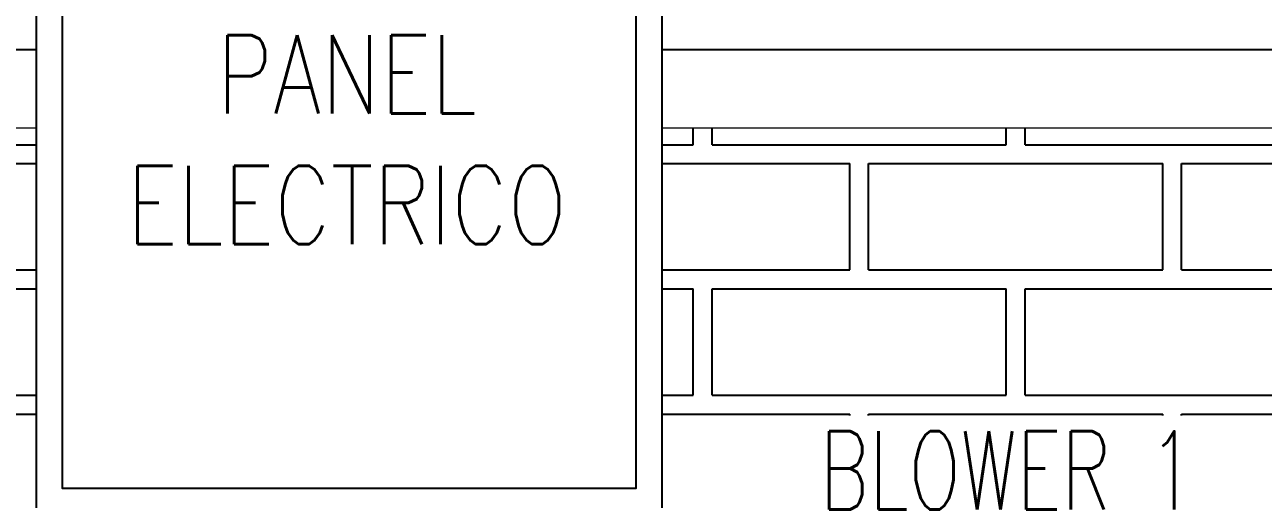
# Model space of a CAD drawing. Header units: millimetres. Extents: x 6561.5 to 6624.8, y 613.4 to 641.4.
# Drawn here: x 6610.254 to 6611.837, y 625.612 to 626.218 of the extents above; entities that cross this region are included whole.
import ezdxf

# ---------------------------------------------------------------- set-up
doc = ezdxf.new("R2010")
doc.units = ezdxf.units.MM
doc.layers.add('01-HATCH', color=8, linetype='Continuous')
doc.layers.add('01-Textos', color=4, linetype='Continuous', lineweight=25)
doc.layers.add('A-WALL', color=7, linetype='Continuous', lineweight=5)
doc.styles.add('tex50', font='romans.shx', dxfattribs={"width": 0.8, "height": 0.1})

msp = doc.modelspace()

# ---------------------------------------------------------------- hatches: boundary and pattern name
at = {"layer": '01-HATCH', "transparency": 33554687}
h = msp.add_hatch(dxfattribs=at)
h.set_pattern_fill('BRICKS', color=256, scale=0.8, pattern_type=2)
h.set_pattern_definition([(0, (62.33247, -0.81514), (0.2, 0.16), [0.376, -0.024]), (0, (62.33247, -0.67914), (0.2, 0.16), [0.376, -0.024]), (90, (62.33247, -0.81514), (-0.2, 0.16), [0.136, -0.184]), (90, (62.30847, -0.81514), (-0.2, 0.16), [0.136, -0.184])])
h.paths.add_polyline_path([(6612.6428, 626.0866), (6612.6428, 625.0866), (6609.4428, 625.0866), (6609.4428, 626.0866)])

# ---------------------------------------------------------------- linework, layer by layer
msp.add_lwpolyline([(6612.4428, 627.4767), (6609.6428, 627.4767, 0.414214), (6609.5428, 627.3767), (6609.5428, 626.2866, 0.414214), (6609.6428, 626.1866), (6612.4428, 626.1866, 0.414214), (6612.5428, 626.2866), (6612.5428, 627.3767, 0.414214)], format="xyb", close=True)
at = {"layer": 'A-WALL'}
msp.add_lwpolyline([(6609.4428, 625.0866), (6609.4428, 626.0866), (6612.6428, 626.0866), (6612.6428, 625.0866)], close=True, dxfattribs=at)

# ---------------------------------------------------------------- next in the draw order: texts
at = {"layer": '01-Textos', "color": 7, "ltscale": 0.25, "insert": (6611.5103, 625.699), "char_height": 0.1, "width": 0.521, "attachment_point": 2, "line_spacing_factor": 0.75, "style": 'tex50', "bg_fill": 3, "box_fill_scale": 1.2, "bg_fill_color": 256, "bg_fill_transparency": 0}
msp.add_mtext('\\pxsm1,qc;{\\W0.7;BLOWER 1}', dxfattribs=at)

# ---------------------------------------------------------------- next in the draw order: wipeouts: each hides what was drawn before it
msp.add_wipeout([(6610.974, 625.0866), (6610.3638, 625.0866), (6610.3638, 625.5932), (6610.2689, 625.5932), (6610.2689, 627.0866), (6611.0689, 627.0866), (6611.0689, 625.5932), (6610.974, 625.5932)])

# ---------------------------------------------------------------- next in the draw order: linework, layer by layer
for points in [[(6611.0689, 627.0866), (6610.2689, 627.0866), (6610.2689, 625.5932), (6611.0689, 625.5932)], [(6611.0358, 627.0535), (6610.302, 627.0535), (6610.302, 625.6262), (6611.0358, 625.6262)]]:
    msp.add_lwpolyline(points, close=True)

# ---------------------------------------------------------------- next in the draw order: texts
at = {"layer": '01-Textos', "color": 7, "ltscale": 0.25, "insert": (6610.3587, 626.2049), "char_height": 0.1, "width": 0.614133, "attachment_point": 1, "line_spacing_factor": 0.75, "style": 'tex50'}
msp.add_mtext('\\A1;\\pxsm1,qc;PANEL\\PELECTRICO', dxfattribs=at)

doc.saveas('drawing.dxf')
